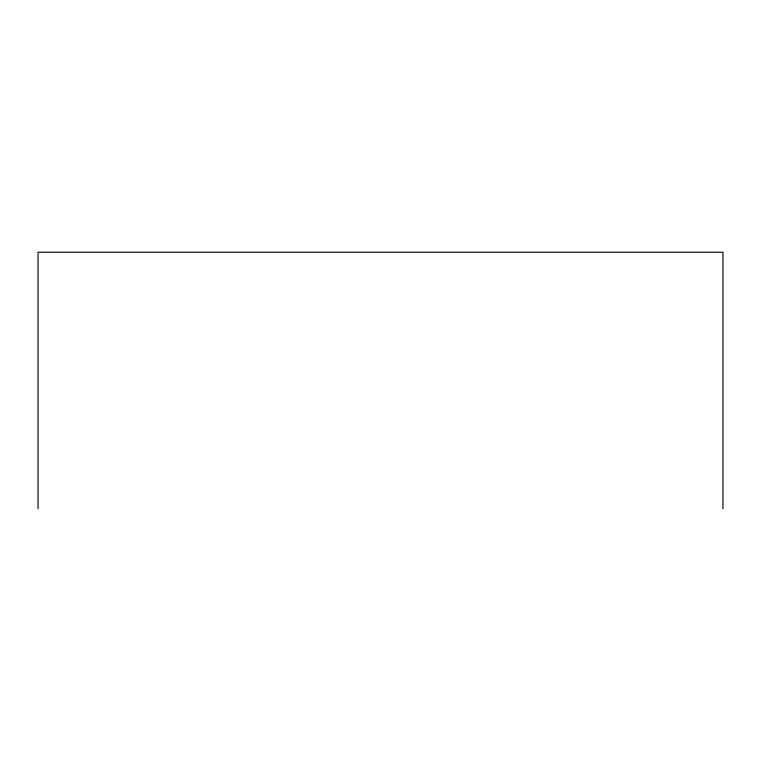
<?xml version="1.0" encoding="UTF-8"?>
<svg xmlns="http://www.w3.org/2000/svg" width="761" height="761" viewBox="0 0 761 761"><rect width="100%" height="100%" fill="white"/><g stroke="black" fill="none" stroke-linecap="round" stroke-linejoin="round"><path stroke-width="1.14" d="M722.95 508.748L722.95 252.252L38.05 252.252L38.05 508.748"/></g></svg>
